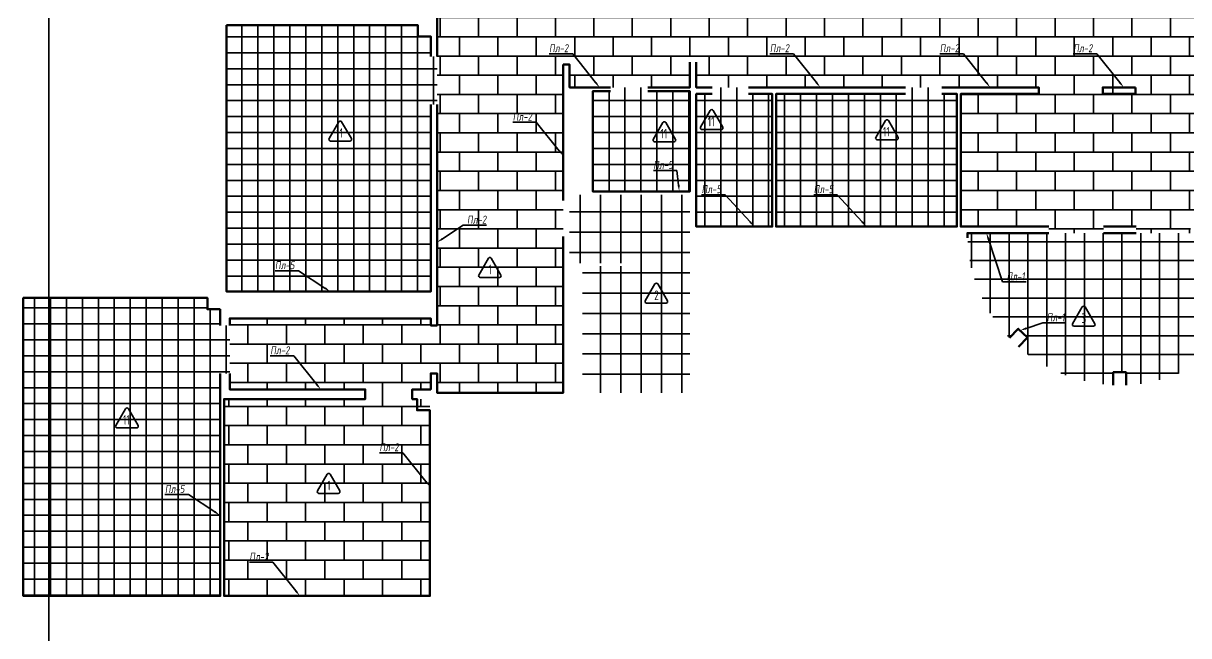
# Model space of a CAD drawing. Header units: millimetres. Extents: x -510890 to 418982, y -118257 to 141350.
# Drawn here: x -208704 to -172302, y -72431 to -53291 of the extents above; entities that cross this region are included whole.
import ezdxf
from ezdxf import colors
from ezdxf.entities.mleader import LeaderData, LeaderLine
from ezdxf.enums import TextEntityAlignment as Align
from ezdxf.math import Vec2, Vec3

# ---------------------------------------------------------------- set-up
doc = ezdxf.new("R2010")
doc.units = ezdxf.units.MM
doc.layers.add('АР_Площадь контур', color=220, linetype='Continuous', lineweight=35, plot=False)
doc.styles.add('ISOCPEUR', font='isocpeur.ttf', dxfattribs={"height": 800})
doc.styles.add('Архитект', font='isocpeur.ttf', dxfattribs={"width": 0.8, "oblique": 8})
pattern_1 = [(90, (2999.9, -126491.3), (-498.475, 0), []), (180, (2999.9, -126491.3), (-6e-14, -498.475), [])]

msp = doc.modelspace()

# ---------------------------------------------------------------- hatches: boundary and pattern name
at = {"layer": 'АР_Площадь контур', "true_color": 0x000000}
h = msp.add_hatch(dxfattribs=at)
h.set_pattern_fill('AR-B816', color=18, scale=2.954)
h.set_pattern_definition([(0, (2999.9, -81926.04), (0, 600.2528), []), (90, (2999.9, -81926.04), (-600.2528, 600.2528), [600.2528, -600.2528])])
h.paths.add_polyline_path([(-168118.9, -51325.6), (-168118.9, -51625.6), (-181228.9, -51625.6), (-181228.9, -51325.6)])
h.paths.add_polyline_path([(-183228.9, -51325.6), (-183228.9, -51625.6), (-183228.9, -52346.8), (-187683.9, -52346.8), (-187683.9, -52808.2), (-187883.9, -52808.2), (-187883.9, -52246.8), (-191638.9, -52246.8), (-191638.9, -52583.1), (-191938.9, -52583.1), (-191938.9, -51625.6), (-195778.9, -51625.6), (-195778.9, -62735.6), (-195978.9, -62735.6), (-195978.9, -62515.6), (-202253.9, -62515.6), (-202253.9, -64735.6), (-195978.9, -64735.6), (-195978.9, -64235.6), (-195778.9, -64235.6), (-195778.9, -64835.6), (-191838.9, -64835.6), (-191838.9, -54583.1), (-191638.9, -54583.1), (-191638.9, -55295.6), (-187883.9, -55295.6), (-187883.9, -54508.2), (-187683.9, -54508.2), (-187683.9, -55295.6), (-176986.9, -55295.6), (-176986.9, -55495.6), (-179423.9, -55495.7), (-179423.9, -59645.7), (-176666.6, -59645.6), (-176666.6, -59845.6), (-174966.6, -59845.6), (-174966.6, -59645.6), (-173946.9, -59645.7), (-173946.9, -59845.6), (-172246.9, -59845.6), (-172246.9, -59645.8), (-169185.6, -59645.6), (-169185.6, -55495.6), (-171966.9, -55495.6), (-171966.9, -55295.6), (-161268.9, -55295.6), (-161268.9, -54508.2), (-161068.9, -54508.2), (-161068.9, -55295.6), (-157439, -55295.6), (-157438.9, -54583.1), (-157138.9, -54583.1), (-157138.9, -64835.6), (-153328.9, -64835.6), (-153328.9, -64485.9), (-153128.9, -64485.8), (-153128.9, -64735.6), (-146938.9, -64735.6), (-146938.9, -62515.6), (-153128.9, -62515.6), (-153128.9, -62985.9), (-153328.9, -62985.9), (-153328.9, -51225.6), (-157138.9, -51225.6), (-157138.9, -51625.6), (-157238.9, -51625.6), (-157238.9, -52583.1), (-157438.9, -52583.1), (-157438.9, -52246.8), (-161068.9, -52246.8), (-161068.9, -52808.2), (-161268.9, -52808.2), (-161268.9, -52346.8), (-166118.9, -52346.8), (-166118.9, -51625.6), (-166118.9, -51325.6), (-162736.7, -51325.6), (-162736.7, -47911), (-174808.9, -47911), (-174808.9, -40140.6), (-183073.9, -40140.6), (-183073.9, -47911), (-186341.5, -47911), (-186341.2, -51325.6)])
at = {"layer": 'АР_Площадь контур', "transparency": 33554687}
h = msp.add_hatch(dxfattribs=at)
h.set_pattern_fill('ANSI37', color=4, scale=157, angle=45, style=0)
h.set_pattern_definition(pattern_1)
h.paths.add_polyline_path([(-195978.9, -61675.6), (-202353.9, -61675.6), (-202353.9, -53350.6), (-195978.9, -53350.6), (-195978.9, -54330.6), (-195778.9, -54330.6), (-195778.9, -55830.6), (-195978.9, -55830.6)])
at = {"layer": 'АР_Площадь контур', "true_color": 0x000000, "transparency": 33554687}
h = msp.add_hatch(dxfattribs=at)
h.set_pattern_fill('ANSI37', color=18, scale=157, angle=45, style=0)
h.set_pattern_definition(pattern_1)
h.paths.add_polyline_path([(-187883.9, -58534.5), (-190919.1, -58539.5), (-190919.1, -55415.6), (-190363.6, -55415.6), (-190363.6, -55295.6), (-189196.6, -55295.6), (-189196.6, -55415.6), (-187883.9, -55415.6)])
h = msp.add_hatch(dxfattribs=at)
h.set_pattern_fill('ANSI37', color=18, scale=157, angle=45, style=0)
h.set_pattern_definition(pattern_1)
h.paths.add_polyline_path([(-185309, -59645.6), (-187683.9, -59645.6), (-187683.9, -55495.6), (-187183.9, -55495.6), (-187183.9, -55295.6), (-186053.9, -55295.6), (-186053.9, -55495.6), (-185309, -55495.6)])
h = msp.add_hatch(dxfattribs=at)
h.set_pattern_fill('ANSI37', color=18, scale=157, angle=45, style=0)
h.set_pattern_definition(pattern_1)
h.paths.add_polyline_path([(-179544, -59645.6), (-185189, -59645.6), (-185189, -55495.6), (-181143.9, -55495.6), (-181143.9, -55295.6), (-180013.9, -55295.6), (-180013.9, -55495.6), (-179544, -55495.6)])
at = {"layer": 'АР_Площадь контур', "true_color": 0x000000}
h = msp.add_hatch(dxfattribs=at)
h.set_pattern_fill('ANSI37', color=18, scale=200, angle=45)
h.set_pattern_definition([(90, (2999.9, -126491.3), (-635, 0), []), (180, (2999.9, -126491.3), (0, -635), [])])
h.paths.add_polyline_path([(-187884, -64835.6), (-191238.3, -64835.6), (-191238.2, -60885.6), (-189856.1, -60885.6), (-189856.1, -60785.6), (-191638.9, -60785.6), (-191638.9, -58654.5), (-187883.9, -58654.5)])
h = msp.add_hatch(dxfattribs=at)
h.set_pattern_fill('ANSI37', color=18, scale=185, angle=45)
h.set_pattern_definition([(90, (2999.9, -126491.3), (-587.375, 0), []), (180, (2999.9, -126491.3), (-6e-14, -587.375), [])])
edge = h.paths.add_edge_path()
edge.add_line((-179213.1, -59845.6), (-169704.7, -59845.6))
edge.add_arc((-174458.9, -59845.6), 4754.2, -43.58897, 0, ccw=False)
edge.add_line((-171015.4, -63123.6), (-171293.3, -62835.8))
edge.add_line((-171293.3, -62835.8), (-171581, -63113.7))
edge.add_line((-171581, -63113.7), (-171303.2, -63401.4))
edge.add_arc((-174458.9, -59845.6), 4754.2, 272.41103, 311.58897, ccw=False)
edge.add_line((-174258.9, -64595.6), (-174258.9, -64195.6))
edge.add_line((-174258.9, -64195.6), (-174658.9, -64195.6))
edge.add_line((-174658.9, -64195.6), (-174658.9, -64595.6))
edge.add_arc((-174458.9, -59845.6), 4754.2, 228.41103, 267.58874, ccw=False)
edge.add_line((-177614.7, -63401.4), (-177336.8, -63113.7))
edge.add_line((-177336.8, -63113.7), (-177624.6, -62835.8))
edge.add_line((-177624.6, -62835.8), (-177902.4, -63123.6))
edge.add_arc((-174458.9, -59845.6), 4754.2, 180, 223.58897, ccw=False)
at = {"layer": 'АР_Площадь контур', "transparency": 33554687}
h = msp.add_hatch(dxfattribs=at)
h.set_pattern_fill('ANSI37', color=4, scale=157, angle=45, style=0)
h.set_pattern_definition(pattern_1)
h.paths.add_polyline_path([(-202553.9, -71185.6), (-208703.9, -71185.6), (-208703.9, -61875.6), (-202953.9, -61875.6), (-202953.9, -62229.4), (-202553.9, -62229.4), (-202553.9, -62735.6), (-202253.9, -62735.6), (-202253.9, -64235.6), (-202553.9, -64235.6)])
at = {"layer": 'АР_Площадь контур', "true_color": 0x000000}
h = msp.add_hatch(dxfattribs=at)
h.set_pattern_fill('AR-B816', color=18, scale=2.954)
h.set_pattern_definition([(0, (2999.9, -126491.3), (0, 600.2528), []), (90, (2999.9, -126491.3), (-600.2528, 600.2528), [600.2528, -600.2528])])
h.paths.add_polyline_path([(-196003.9, -71185.6), (-202433.9, -71185.6), (-202433.9, -65035.6), (-198023.9, -65035.6), (-198023.9, -64735.6), (-196553.9, -64735.6), (-196554, -65035.6), (-196003.9, -65035.6)])

# ---------------------------------------------------------------- linework, layer by layer
at = {"layer": 'АР_Площадь контур', "ltscale": 40}
msp.add_lwpolyline([(-122377, -118257.2), (-207904.1, -118257.2), (-207904.1, -34460), (-122377, -34460)], close=True, dxfattribs=at)
at = {"layer": 'АР_Площадь контур', "color": 201, "lineweight": 60, "true_color": 0xe181fe}
for points in [[(-195778.9, -52960.5), (-195778.9, -54330.6)], [(-191838.9, -58824.5), (-191838.9, -54583.2)], [(-191838.9, -54583.2), (-191638.9, -54583.2), (-191638.9, -55295.6), (-190363.6, -55295.6)], [(-189193.6, -55295.6), (-187883.9, -55295.6), (-187883.9, -54508.2)], [(-187183.9, -55295.6), (-187683.9, -55295.6), (-187683.9, -54508.2)], [(-181143.9, -55295.6), (-186053.9, -55295.6)], [(-176666.6, -59645.6), (-179423.9, -59645.6), (-179423.9, -55495.6), (-176986.9, -55495.6), (-176986.9, -55295.6), (-180013.9, -55295.6)], [(-173966.9, -55295.6), (-174986.9, -55295.6), (-174986.9, -55495.6), (-173966.9, -55495.6), (-173966.9, -55295.6)], [(-195778.9, -55830.6), (-195778.9, -62735.6), (-195978.9, -62735.6), (-195978.9, -62515.6), (-202253.9, -62515.6), (-202253.9, -62735.6)], [(-173946.9, -59645.6), (-174966.6, -59645.6)], [(-202253.9, -64235.6), (-202253.9, -64735.6), (-198023.9, -64735.6), (-198023.9, -65035.6), (-202433.9, -65035.7), (-202433.9, -71185.6), (-196003.9, -71185.6), (-196004, -65385.7), (-196404, -65385.7), (-196404, -65035.7), (-196553.9, -65035.6), (-196553.9, -64735.6), (-195978.9, -64735.6), (-195978.9, -64235.6), (-195778.9, -64235.6), (-195778.9, -64835.6), (-191838.9, -64835.6), (-191838.9, -59954.5)]]:
    msp.add_lwpolyline(points, dxfattribs=at)
at = {"layer": 'АР_Площадь контур', "lineweight": 60}
for points in [[(-202353.9, -53350.6), (-202353.9, -61675.6), (-195978.9, -61675.6), (-195978.9, -55830.6)], [(-195978.9, -54330.6), (-195979, -53700.6), (-196379, -53700.7), (-196379, -53350.6), (-202353.9, -53350.6)], [(-190363.6, -55415.6), (-190919.1, -55415.6), (-190919.1, -58544.5), (-187883.9, -58544.5), (-187883.9, -55415.6), (-189196.6, -55415.6)], [(-187183.9, -55495.6), (-187683.9, -55495.6), (-187683.9, -59645.6), (-185308.9, -59645.6), (-185308.9, -55495.6), (-186053.9, -55495.6)], [(-181143.9, -55495.6), (-185189, -55495.7), (-185188.9, -59645.6), (-179543.9, -59645.6), (-179543.9, -55495.6), (-180013.9, -55495.6)], [(-176666.6, -59845.6), (-179213.1, -59845.7), (-179210.4, -59995.6)], [(-174966.6, -59845.6), (-173946.9, -59845.6)], [(-202554, -62225.6), (-202954, -62225.6), (-202954, -61875.6), (-208703.9, -61875.6), (-208703.9, -71185.6), (-202553.9, -71185.6), (-202553.9, -64235.6)], [(-202554, -62225.6), (-202553.9, -62735.6)], [(-177902.4, -63123.6), (-177624.6, -62835.8), (-177336.8, -63113.7), (-177614.7, -63401.4)], [(-174658.9, -64595.6), (-174658.9, -64195.6), (-174258.9, -64195.6), (-174258.9, -64595.6)]]:
    msp.add_lwpolyline(points, dxfattribs=at)
at = {"layer": 'АР_Площадь контур', "linetype": 'Continuous'}
for points in [[(-187505, -56614.4), (-186898.8, -56614.4, 0.5773495), (-186855.5, -56539.4), (-187158.6, -56014.4, 0.5773541), (-187245.2, -56014.4), (-187548.3, -56539.4, 0.5773491), (-187505, -56614.4, 0.0000017)], [(-199106.2, -56970.8), (-198500, -56970.8, 0.5773495), (-198456.7, -56895.8), (-198759.8, -56370.8, 0.5773541), (-198846.4, -56370.8), (-199149.5, -56895.8, 0.5773491), (-199106.2, -56970.8, 0.0000017)], [(-188983, -56992.8), (-188376.7, -56992.8, 0.5773495), (-188333.4, -56917.8), (-188636.6, -56392.8, 0.5773541), (-188723.2, -56392.8), (-189026.3, -56917.8, 0.5773491), (-188983, -56992.8, 0.0000017)], [(-182030.4, -56931), (-181424.2, -56931, 0.5773495), (-181380.9, -56856), (-181684, -56331, 0.5773541), (-181770.6, -56331), (-182073.7, -56856, 0.5773491), (-182030.4, -56931, 0.0000017)], [(-194433.7, -61232.7), (-193827.5, -61232.7, 0.5773495), (-193784.2, -61157.7), (-194087.3, -60632.7, 0.5773541), (-194173.9, -60632.7), (-194477, -61157.7, 0.5773491), (-194433.7, -61232.7, 0.0000017)], [(-189233.3, -62037.7), (-188627.1, -62037.7, 0.5773495), (-188583.8, -61962.7), (-188886.9, -61437.7, 0.5773541), (-188973.5, -61437.7), (-189276.6, -61962.7, 0.5773491), (-189233.3, -62037.7, 0.0000017)], [(-175884.2, -62755.6), (-175278, -62755.6, 0.5773495), (-175234.7, -62680.6), (-175537.8, -62155.6, 0.5773541), (-175624.4, -62155.6), (-175927.5, -62680.6, 0.5773491), (-175884.2, -62755.6, 0.0000017)], [(-205769.5, -65936.3), (-205163.3, -65936.3, 0.5773495), (-205120, -65861.3), (-205423.1, -65336.3, 0.5773541), (-205509.7, -65336.3), (-205812.8, -65861.3, 0.5773491), (-205769.5, -65936.3, 0.0000017)], [(-199470.5, -67981.6), (-198864.3, -67981.6, 0.5773495), (-198821, -67906.6), (-199124.1, -67381.6, 0.5773541), (-199210.7, -67381.6), (-199513.8, -67906.6, 0.5773491), (-199470.5, -67981.6, 0.0000017)]]:
    msp.add_lwpolyline(points, format="xyb", dxfattribs=at)

# ---------------------------------------------------------------- texts
at = {"layer": 'АР_Площадь контур', "linetype": 'Continuous', "style": 'ISOCPEUR', "width": 0.7}
for s, p in [('11', (-187218.6, -56512.7)), ('11', (-198819.8, -56869.1)), ('11', (-188696.5, -56891.1)), ('11', (-181744, -56829.3)), ('1', (-194125.2, -61135.9)), ('2', (-188924.8, -61940.9)), ('3', (-175575.7, -62658.8)), ('11', (-205483, -65834.7)), ('1', (-199162, -67884.8))]:
    msp.add_text(s, height=300, dxfattribs=at).set_placement(p, align=Align.CENTER)

# ---------------------------------------------------------------- leaders
at = {"layer": 'АР_Площадь контур'}
ml = msp.add_multileader_mtext('Standard', dxfattribs=at)
ml.set_content('Пл-2', color=256, style='Архитект')
ml.set_leader_properties(color=256, linetype='ByLayer', lineweight=-1)
ml.build(insert=Vec2(0, 0))
ml.multileader.update_dxf_attribs({"text_left_attachment_type": 6, "text_right_attachment_type": 6, "dogleg_length": 25, "arrow_head_size": 200})
ctx = ml.context
ctx.base_point, ctx.char_height, ctx.arrow_head_size, ctx.landing_gap_size, ctx.plane_origin = Vec3(-192378.8, -54245), 250, 200, 100, Vec3(-205980.2, -53927.5)
ctx.left_attachment, ctx.right_attachment = 6, 6
notes = []
notes.append((ctx, [(0, (1, 1, 0), (-191543.6, -54245), (-1, 0), 25, [(1, [(-190702.8, -55295.6)], 0, [])])]))
ctx.mtext.insert, ctx.mtext.width, ctx.mtext.defined_height, ctx.mtext.line_spacing_style, ctx.mtext.flow_direction = Vec3(-192278.8, -53945), 3549.472, 1007.6, 2, 5
ml = msp.add_multileader_mtext('Standard', dxfattribs=at)
ml.set_content('Пл-2', color=256, style='Архитект')
ml.set_leader_properties(color=256, linetype='ByLayer', lineweight=-1)
ml.build(insert=Vec2(0, 0))
ml.multileader.update_dxf_attribs({"text_left_attachment_type": 6, "text_right_attachment_type": 6, "dogleg_length": 25, "arrow_head_size": 200})
ctx = ml.context
ctx.base_point, ctx.char_height, ctx.arrow_head_size, ctx.landing_gap_size, ctx.plane_origin = Vec3(-185483.3, -54245), 250, 200, 100, Vec3(-199084.7, -53927.5)
ctx.left_attachment, ctx.right_attachment = 6, 6
notes.append((ctx, [(0, (1, 1, 0), (-184648.1, -54245), (-1, 0), 25, [(1, [(-183807.3, -55295.6)], 0, [])])]))
ctx.mtext.insert, ctx.mtext.width, ctx.mtext.defined_height, ctx.mtext.line_spacing_style, ctx.mtext.flow_direction = Vec3(-185383.3, -53945), 3549.472, 1007.6, 2, 5
ml = msp.add_multileader_mtext('Standard', dxfattribs=at)
ml.set_content('Пл-2', color=256, style='Архитект')
ml.set_leader_properties(color=256, linetype='ByLayer', lineweight=-1)
ml.build(insert=Vec2(0, 0))
ml.multileader.update_dxf_attribs({"text_left_attachment_type": 6, "text_right_attachment_type": 6, "dogleg_length": 25, "arrow_head_size": 200})
ctx = ml.context
ctx.base_point, ctx.char_height, ctx.arrow_head_size, ctx.landing_gap_size, ctx.plane_origin = Vec3(-180176.5, -54245), 250, 200, 100, Vec3(-193777.8, -53927.5)
ctx.left_attachment, ctx.right_attachment = 6, 6
notes.append((ctx, [(0, (1, 1, 0), (-179341.2, -54245), (-1, 0), 25, [(1, [(-178500.4, -55295.6)], 0, [])])]))
ctx.mtext.insert, ctx.mtext.width, ctx.mtext.defined_height, ctx.mtext.line_spacing_style, ctx.mtext.flow_direction = Vec3(-180076.5, -53945), 3549.472, 1007.6, 2, 5
ml = msp.add_multileader_mtext('Standard', dxfattribs=at)
ml.set_content('Пл-2', color=256, style='Архитект')
ml.set_leader_properties(color=256, linetype='ByLayer', lineweight=-1)
ml.build(insert=Vec2(0, 0))
ml.multileader.update_dxf_attribs({"text_left_attachment_type": 6, "text_right_attachment_type": 6, "dogleg_length": 25, "arrow_head_size": 200})
ctx = ml.context
ctx.base_point, ctx.char_height, ctx.arrow_head_size, ctx.landing_gap_size, ctx.plane_origin = Vec3(-176006.9, -54245), 250, 200, 100, Vec3(-189608.2, -53927.5)
ctx.left_attachment, ctx.right_attachment = 6, 6
notes.append((ctx, [(0, (1, 1, 0), (-175171.6, -54245), (-1, 0), 25, [(1, [(-174330.9, -55295.6)], 0, [])])]))
ctx.mtext.insert, ctx.mtext.width, ctx.mtext.defined_height, ctx.mtext.line_spacing_style, ctx.mtext.flow_direction = Vec3(-175906.9, -53945), 3549.472, 1007.6, 2, 5
ml = msp.add_multileader_mtext('Standard', dxfattribs=at)
ml.set_content('Пл-2', color=256, style='Архитект')
ml.set_leader_properties(color=256, linetype='ByLayer', lineweight=-1)
ml.build(insert=Vec2(0, 0))
ml.multileader.update_dxf_attribs({"text_left_attachment_type": 6, "text_right_attachment_type": 6, "dogleg_length": 25, "arrow_head_size": 200})
ctx = ml.context
ctx.base_point, ctx.char_height, ctx.arrow_head_size, ctx.landing_gap_size, ctx.plane_origin = Vec3(-193515, -56384.1), 250, 200, 100, Vec3(-207116.3, -56066.6)
ctx.left_attachment, ctx.right_attachment = 6, 6
notes.append((ctx, [(0, (1, 1, 0), (-192679.7, -56384.1), (-1, 0), 25, [(1, [(-191838.9, -57434.7)], 0, [])])]))
ctx.mtext.insert, ctx.mtext.width, ctx.mtext.defined_height, ctx.mtext.line_spacing_style, ctx.mtext.flow_direction = Vec3(-193415, -56084.1), 3549.472, 1007.6, 2, 5
ml = msp.add_multileader_mtext('Standard', dxfattribs=at)
ml.set_content('Пл-5', color=256, style='Архитект')
ml.set_leader_properties(color=256, linetype='ByLayer', lineweight=-1)
ml.build(insert=Vec2(0, 0))
ml.multileader.update_dxf_attribs({"text_left_attachment_type": 6, "text_right_attachment_type": 6, "dogleg_length": 25, "arrow_head_size": 200})
ctx = ml.context
ctx.base_point, ctx.char_height, ctx.arrow_head_size, ctx.landing_gap_size, ctx.plane_origin = Vec3(-189123.8, -57892.9), 250, 200, 100, Vec3(-202847.3, -57790.6)
ctx.left_attachment, ctx.right_attachment = 6, 6
notes.append((ctx, [(0, (1, 1, 0), (-188288.5, -57892.9), (-1, 0), 25, [(1, [(-188213.2, -58543.2)], 0, [])])]))
ctx.mtext.insert, ctx.mtext.width, ctx.mtext.defined_height, ctx.mtext.line_spacing_style, ctx.mtext.flow_direction = Vec3(-189023.8, -57592.9), 3549.472, 1007.6, 2, 5
ml = msp.add_multileader_mtext('Standard', dxfattribs=at)
ml.set_content('Пл-5', color=256, style='Архитект')
ml.set_leader_properties(color=256, linetype='ByLayer', lineweight=-1)
ml.build(insert=Vec2(0, 0))
ml.multileader.update_dxf_attribs({"text_left_attachment_type": 6, "text_right_attachment_type": 6, "dogleg_length": 25, "arrow_head_size": 200})
ctx = ml.context
ctx.base_point, ctx.char_height, ctx.arrow_head_size, ctx.landing_gap_size, ctx.plane_origin = Vec3(-187617, -58650.1), 250, 200, 100, Vec3(-200503.1, -58891.7)
ctx.left_attachment, ctx.right_attachment = 6, 6
notes.append((ctx, [(0, (1, 1, 0), (-186781.8, -58650.1), (-1, 0), 25, [(1, [(-185868.9, -59644.3)], 0, [])])]))
ctx.mtext.insert, ctx.mtext.width, ctx.mtext.defined_height, ctx.mtext.line_spacing_style, ctx.mtext.flow_direction = Vec3(-187517, -58350.1), 3549.472, 1007.6, 2, 5
ml = msp.add_multileader_mtext('Standard', dxfattribs=at)
ml.set_content('Пл-5', color=256, style='Архитект')
ml.set_leader_properties(color=256, linetype='ByLayer', lineweight=-1)
ml.build(insert=Vec2(0, 0))
ml.multileader.update_dxf_attribs({"text_left_attachment_type": 6, "text_right_attachment_type": 6, "dogleg_length": 25, "arrow_head_size": 200})
ctx = ml.context
ctx.base_point, ctx.char_height, ctx.arrow_head_size, ctx.landing_gap_size, ctx.plane_origin = Vec3(-184114.6, -58650.1), 250, 200, 100, Vec3(-197000.7, -58891.7)
ctx.left_attachment, ctx.right_attachment = 6, 6
notes.append((ctx, [(0, (1, 1, 0), (-183279.3, -58650.1), (-1, 0), 25, [(1, [(-182366.5, -59644.3)], 0, [])])]))
ctx.mtext.insert, ctx.mtext.width, ctx.mtext.defined_height, ctx.mtext.line_spacing_style, ctx.mtext.flow_direction = Vec3(-184014.6, -58350.1), 3549.472, 1007.6, 2, 5
ml = msp.add_multileader_mtext('Standard', dxfattribs=at)
ml.set_content('Пл-2', color=256, style='Архитект')
ml.set_leader_properties(color=256, linetype='ByLayer', lineweight=-1)
ml.build(insert=Vec2(0, 0))
ml.multileader.update_dxf_attribs({"text_left_attachment_type": 6, "text_right_attachment_type": 6, "dogleg_length": 25, "arrow_head_size": 200})
ctx = ml.context
ctx.base_point, ctx.char_height, ctx.arrow_head_size, ctx.landing_gap_size, ctx.plane_origin = Vec3(-194941.5, -59600.9), 250, 200, 100, Vec3(-208542.8, -59283.4)
ctx.left_attachment, ctx.right_attachment = 6, 6
notes.append((ctx, [(1, (1, 1, 0), (-194966.5, -59600.9), (1, 0), 25, [(1, [(-195778.9, -60136.5)], 0, [])])]))
ctx.mtext.insert, ctx.mtext.width, ctx.mtext.defined_height, ctx.mtext.line_spacing_style, ctx.mtext.flow_direction = Vec3(-194841.5, -59300.9), 3549.472, 1007.6, 2, 5
ml = msp.add_multileader_mtext('Standard', dxfattribs=at)
ml.set_content('Пл-1', color=256, style='Архитект')
ml.set_leader_properties(color=256, linetype='ByLayer', lineweight=-1)
ml.build(insert=Vec2(0, 0))
ml.multileader.update_dxf_attribs({"text_left_attachment_type": 6, "text_right_attachment_type": 6, "dogleg_length": 25, "arrow_head_size": 200})
ctx = ml.context
ctx.base_point, ctx.char_height, ctx.arrow_head_size, ctx.landing_gap_size, ctx.plane_origin = Vec3(-178088.9, -61375.9), 250, 200, 100, Vec3(-191690.2, -61058.4)
ctx.left_attachment, ctx.right_attachment = 6, 6
notes.append((ctx, [(1, (1, 1, 0), (-178113.9, -61375.9), (1, 0), 25, [(1, [(-178619.9, -59845.6)], 0, [])])]))
ctx.mtext.insert, ctx.mtext.width, ctx.mtext.defined_height, ctx.mtext.line_spacing_style, ctx.mtext.flow_direction = Vec3(-177988.9, -61075.9), 3549.472, 1007.6, 2, 5
ml = msp.add_multileader_mtext('Standard', dxfattribs=at)
ml.set_content('Пл-5', color=256, style='Архитект')
ml.set_leader_properties(color=256, linetype='ByLayer', lineweight=-1)
ml.build(insert=Vec2(0, 0))
ml.multileader.update_dxf_attribs({"text_left_attachment_type": 6, "text_right_attachment_type": 6, "dogleg_length": 25, "arrow_head_size": 200})
ctx = ml.context
ctx.base_point, ctx.char_height, ctx.arrow_head_size, ctx.landing_gap_size, ctx.plane_origin = Vec3(-200941.6, -61025.3), 250, 200, 100, Vec3(-214665.1, -60923)
ctx.left_attachment, ctx.right_attachment = 6, 6
notes.append((ctx, [(0, (1, 1, 0), (-200106.3, -61025.3), (-1, 0), 25, [(1, [(-199116.4, -61675.6)], 0, [])])]))
ctx.mtext.insert, ctx.mtext.width, ctx.mtext.defined_height, ctx.mtext.line_spacing_style, ctx.mtext.flow_direction = Vec3(-200841.6, -60725.3), 3549.472, 1007.6, 2, 5
ml = msp.add_multileader_mtext('Standard', dxfattribs=at)
ml.set_content('Пл-1', color=256, style='Архитект')
ml.set_leader_properties(color=256, linetype='ByLayer', lineweight=-1)
ml.build(insert=Vec2(0, 0))
ml.multileader.update_dxf_attribs({"text_left_attachment_type": 6, "text_right_attachment_type": 6, "dogleg_length": 25, "arrow_head_size": 200})
ctx = ml.context
ctx.base_point, ctx.char_height, ctx.arrow_head_size, ctx.landing_gap_size, ctx.plane_origin = Vec3(-176837.4, -62655.2), 250, 200, 100, Vec3(-190438.7, -62337.7)
ctx.left_attachment, ctx.right_attachment = 6, 6
notes.append((ctx, [(1, (1, 1, 0), (-176862.4, -62655.2), (1, 0), 25, [(1, [(-177568.5, -62890)], 0, [])])]))
ctx.mtext.insert, ctx.mtext.width, ctx.mtext.defined_height, ctx.mtext.line_spacing_style, ctx.mtext.flow_direction = Vec3(-176737.4, -62355.2), 3549.472, 1007.6, 2, 5
ml = msp.add_multileader_mtext('Standard', dxfattribs=at)
ml.set_content('Пл-2', color=256, style='Архитект')
ml.set_leader_properties(color=256, linetype='ByLayer', lineweight=-1)
ml.build(insert=Vec2(0, 0))
ml.multileader.update_dxf_attribs({"text_left_attachment_type": 6, "text_right_attachment_type": 6, "dogleg_length": 25, "arrow_head_size": 200})
ctx = ml.context
ctx.base_point, ctx.char_height, ctx.arrow_head_size, ctx.landing_gap_size, ctx.plane_origin = Vec3(-201088, -63685), 250, 200, 100, Vec3(-214689.3, -63367.5)
ctx.left_attachment, ctx.right_attachment = 6, 6
notes.append((ctx, [(0, (1, 1, 0), (-200252.7, -63685), (-1, 0), 25, [(1, [(-199412, -64735.6)], 0, [])])]))
ctx.mtext.insert, ctx.mtext.width, ctx.mtext.defined_height, ctx.mtext.line_spacing_style, ctx.mtext.flow_direction = Vec3(-200988, -63385), 3549.472, 1007.6, 2, 5
ml = msp.add_multileader_mtext('Standard', dxfattribs=at)
ml.set_content('Пл-2', color=256, style='Архитект')
ml.set_leader_properties(color=256, linetype='ByLayer', lineweight=-1)
ml.build(insert=Vec2(0, 0))
ml.multileader.update_dxf_attribs({"text_left_attachment_type": 6, "text_right_attachment_type": 6, "dogleg_length": 25, "arrow_head_size": 200})
ctx = ml.context
ctx.base_point, ctx.char_height, ctx.arrow_head_size, ctx.landing_gap_size, ctx.plane_origin = Vec3(-197680, -66715), 250, 200, 100, Vec3(-211281.3, -66397.5)
ctx.left_attachment, ctx.right_attachment = 6, 6
notes.append((ctx, [(0, (1, 1, 0), (-196844.7, -66715), (-1, 0), 25, [(1, [(-196003.9, -67765.6)], 0, [])])]))
ctx.mtext.insert, ctx.mtext.width, ctx.mtext.defined_height, ctx.mtext.line_spacing_style, ctx.mtext.flow_direction = Vec3(-197580, -66415), 3549.472, 1007.6, 2, 5
ml = msp.add_multileader_mtext('Standard', dxfattribs=at)
ml.set_content('Пл-5', color=256, style='Архитект')
ml.set_leader_properties(color=256, linetype='ByLayer', lineweight=-1)
ml.build(insert=Vec2(0, 0))
ml.multileader.update_dxf_attribs({"text_left_attachment_type": 6, "text_right_attachment_type": 6, "dogleg_length": 25, "arrow_head_size": 200})
ctx = ml.context
ctx.base_point, ctx.char_height, ctx.arrow_head_size, ctx.landing_gap_size, ctx.plane_origin = Vec3(-204379.1, -68020.4), 250, 200, 100, Vec3(-218102.6, -67918.1)
ctx.left_attachment, ctx.right_attachment = 6, 6
notes.append((ctx, [(0, (1, 1, 0), (-203543.8, -68020.4), (-1, 0), 25, [(1, [(-202553.9, -68670.7)], 0, [])])]))
ctx.mtext.insert, ctx.mtext.width, ctx.mtext.defined_height, ctx.mtext.line_spacing_style, ctx.mtext.flow_direction = Vec3(-204279.1, -67720.4), 3549.472, 1007.6, 2, 5
ml = msp.add_multileader_mtext('Standard', dxfattribs=at)
ml.set_content('Пл-2', color=256, style='Архитект')
ml.set_leader_properties(color=256, linetype='ByLayer', lineweight=-1)
ml.build(insert=Vec2(0, 0))
ml.multileader.update_dxf_attribs({"text_left_attachment_type": 6, "text_right_attachment_type": 6, "dogleg_length": 25, "arrow_head_size": 200})
ctx = ml.context
ctx.base_point, ctx.char_height, ctx.arrow_head_size, ctx.landing_gap_size, ctx.plane_origin = Vec3(-201742.8, -70135), 250, 200, 100, Vec3(-215344.1, -69817.5)
ctx.left_attachment, ctx.right_attachment = 6, 6
notes.append((ctx, [(0, (1, 1, 0), (-200907.5, -70135), (-1, 0), 25, [(1, [(-200066.7, -71185.6)], 0, [])])]))
ctx.mtext.insert, ctx.mtext.width, ctx.mtext.defined_height, ctx.mtext.line_spacing_style, ctx.mtext.flow_direction = Vec3(-201642.8, -69835), 3549.472, 1007.6, 2, 5
for ctx, leaders in notes:
    for number, flags, end, landing, length, lines in leaders:
        leader = LeaderData()
        leader.index, (leader.has_last_leader_line, leader.has_dogleg_vector, leader.attachment_direction) = number, flags
        leader.last_leader_point, leader.dogleg_vector, leader.dogleg_length = Vec3(end), Vec3(landing), length
        for number, points, colour, breaks in lines:
            line = LeaderLine()
            line.index, line.vertices, line.color, line.breaks = number, Vec3.list(points), colors.encode_raw_color(colour), breaks
            leader.lines.append(line)
        ctx.leaders.append(leader)

doc.saveas('drawing.dxf')
